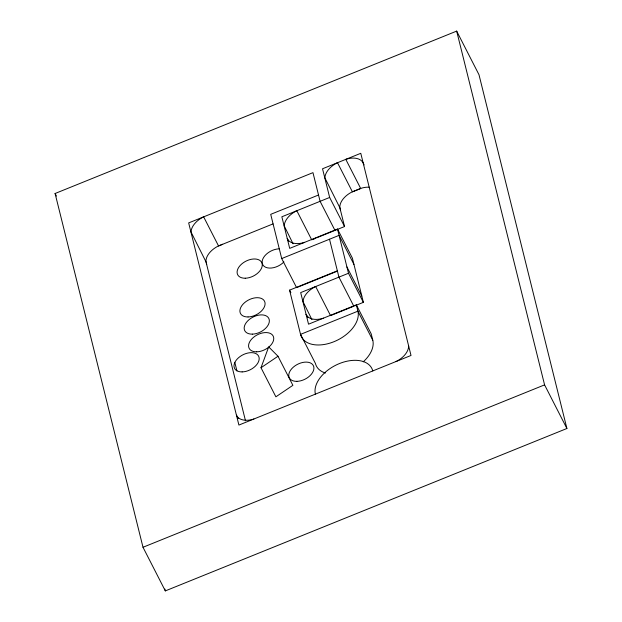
<?xml version="1.0" encoding="UTF-8"?>
<svg xmlns="http://www.w3.org/2000/svg" width="622" height="622" viewBox="0 0 622 622"><rect width="100%" height="100%" fill="white"/><g stroke="black" fill="none" stroke-linecap="round" stroke-linejoin="round"><path stroke-width="0.93" d="M261.007 367.734L268.688 346.889L278.003 356.243L292.884 385.321L275.888 396.813L261.007 367.734L278.003 356.243M396.027 361.522L397.054 361.032A18.458 11.39 -27.1 0 0 408.615 346.298L408.545 345.568M55.094 193.504L456.672 31.1L478.994 74.726L566.906 428.496L165.328 590.9L143.006 547.274L55.094 193.504L56.408 196.07M318.526 195.005L270.718 214.341L281.704 258.558L296.585 287.644L337.311 271.176M364.111 164.916L362.96 162.552A18.458 11.39 -27.1 0 0 346.858 159.007L345.793 159.364L360.682 188.45L352.386 191.801L337.505 162.715L336.479 163.205A18.458 11.39 -27.1 0 0 324.917 177.939L339.869 207.756L344.541 226.54L334.978 230.404L320.097 201.326L312.967 172.644L188.668 222.909L238.902 425.067L411.01 355.465L360.776 153.307L322.53 168.772L329.652 197.454L281.852 216.79L289.697 248.38L337.505 229.044L352.386 258.13L363.372 302.346L354.68 305.861M273.011 223.904L218.532 245.939L203.643 216.853L202.617 217.342A18.458 11.39 -27.1 0 0 191.055 232.076L206.014 261.893L245.503 420.814M316.722 237.791L334.107 230.762M281.704 258.558L339.076 235.357L353.957 264.443M325.446 373.013A31.139 19.212 -27.1 0 1 315.424 363.45L300.543 334.372L289.557 290.147L337.357 270.811M337.505 229.044L348.491 273.268L300.683 292.597L308.535 324.186L356.344 304.85L371.225 333.936L372.796 340.25A31.139 19.212 -27.1 0 1 363.248 361.825M352.946 306.568L330.546 315.626L315.665 286.54L314.639 287.03A18.458 11.39 -27.1 0 0 303.077 301.763L311.902 319.599M143.006 547.274L544.584 384.87L456.672 31.1M222.676 244.259L217.498 246.429A18.458 11.39 -27.1 0 0 205.936 261.162L206.691 264.63M313.231 239.097L315.852 238.14L311.708 239.82L296.826 210.734L295.8 211.223A18.458 11.39 -27.1 0 0 284.238 225.957L293.063 243.793M304.671 242.323L303.614 242.673A18.458 11.39 -27.1 0 1 287.512 239.128L287.24 238.483L288.554 241.048M323.51 318.13L322.453 318.487A18.458 11.39 -27.1 0 1 306.351 314.942L306.078 314.289L307.828 317.71M253.877 419.01L252.82 419.36A18.458 11.39 -27.1 0 1 236.718 415.815L236.446 415.169L238.195 418.59M544.584 384.87L566.906 428.496M329.652 197.454L344.541 226.54M346.921 266.947L361.802 296.033M348.491 273.268L363.372 302.346M372.796 340.25L357.914 311.171L356.344 304.85M353.817 306.218L338.928 277.132L329.512 239.229M289.557 290.147L290.871 292.713M340.553 210.493L339.799 207.025A18.458 11.39 -27.1 0 1 351.36 192.291L361.74 188.093A18.458 11.39 -27.1 0 1 369.367 187.214M234.828 362.439L236.928 370.906M164.861 589.018L165.328 590.9M315.393 394.13A31.139 19.212 -27.1 0 1 339.371 363.582A31.139 19.212 -27.1 0 1 372.765 370.93M283.912 261.924A13.49 8.327 -27.1 0 1 267.374 267.825A13.49 8.327 -27.1 0 1 263.619 257.454A13.49 8.327 -27.1 0 1 279.169 248.839M357.914 311.171L300.543 334.372A31.139 19.212 -27.1 0 0 333.936 341.719A31.139 19.212 -27.1 0 0 357.914 311.171M296.881 381.348A13.49 8.327 -27.1 0 0 313.76 366.7A13.49 8.327 -27.1 0 0 293.351 367.128A13.49 8.327 -27.1 0 0 296.881 381.348M242.145 371.902A13.49 8.327 -27.1 0 0 259.024 357.253A13.49 8.327 -27.1 0 0 238.607 357.681A13.49 8.327 -27.1 0 0 242.145 371.902M256.707 351.827A13.49 8.327 -27.1 0 0 273.587 337.171A13.49 8.327 -27.1 0 0 253.177 337.598A13.49 8.327 -27.1 0 0 256.707 351.827M252.314 334.138A13.49 8.327 -27.1 0 0 269.194 319.483A13.49 8.327 -27.1 0 0 248.777 319.91A13.49 8.327 -27.1 0 0 252.314 334.138M248.046 316.956A13.49 8.327 -27.1 0 0 264.925 302.3A13.49 8.327 -27.1 0 0 244.508 302.727A13.49 8.327 -27.1 0 0 248.046 316.956M245.223 278.221A13.49 8.327 -27.1 0 0 262.103 263.572A13.49 8.327 -27.1 0 0 241.694 264A13.49 8.327 -27.1 0 0 245.223 278.221"/></g></svg>
